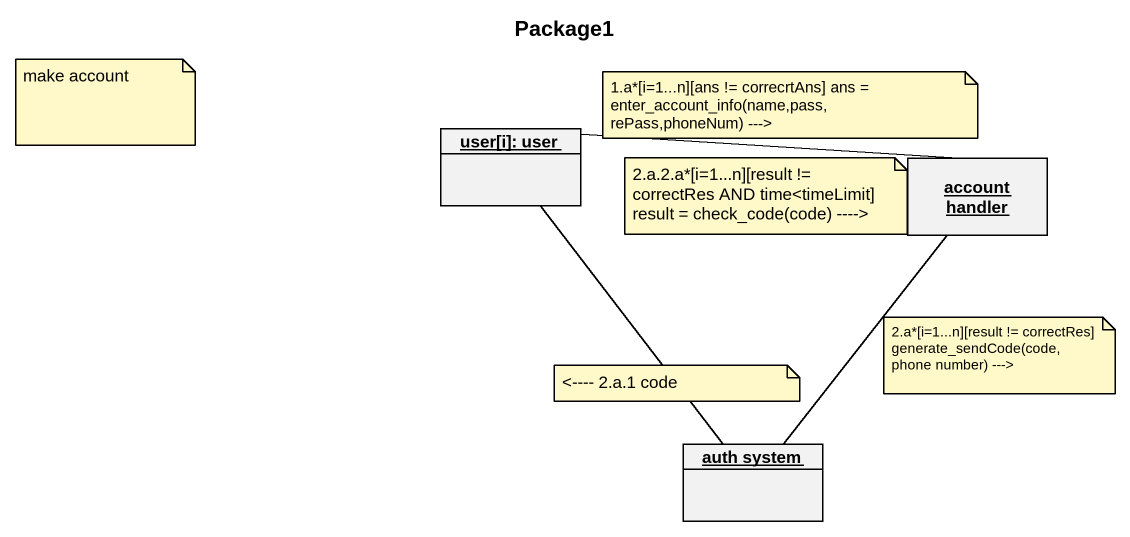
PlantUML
@startuml
title Package1
hide circle
hide empty members
object "user[i]: user" as user_i_user
object "account handler" as account_handler
object "auth system" as auth_system
user_i_user -right- account_handler
account_handler -- auth_system
auth_system -up- user_i_user
note as N1
  make account
end note
note as N2
  1.a*[i=1...n][ans != correcrtAns] ans = enter_account_info(name,pass, rePass,phoneNum) --->
end note
note as N3
  2.a.2.a*[i=1...n][result != correctRes AND time<timeLimit] result = check_code(code) ~--~-->
end note
note as N4
  2.a*[i=1...n][result != correctRes] generate_sendCode(code,phone number) --->
end note
note as N5
  <~--~-- 2.a.1 code
end note
@enduml
